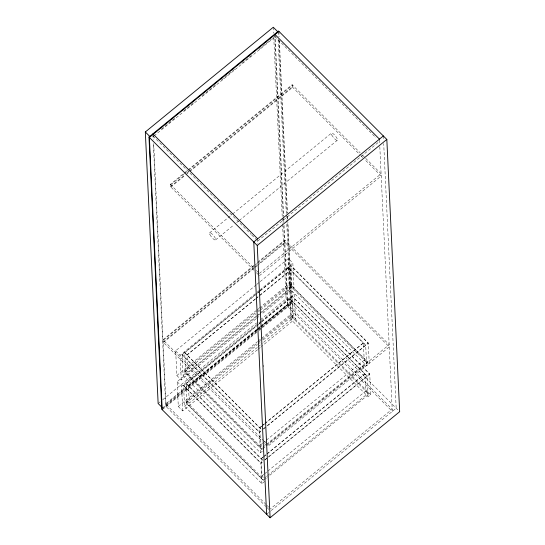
<?xml version="1.0" encoding="UTF-8"?>
<svg xmlns="http://www.w3.org/2000/svg" width="545" height="545" viewBox="0 0 545 545"><rect width="100%" height="100%" fill="white"/><g stroke="black" fill="none" stroke-linecap="round" stroke-linejoin="round"><path stroke-width="0.41" stroke-dasharray="2.73 2.04" d="M161.531 129.076L174.7 118.306M183.917 110.758L193.795 102.678M202.352 95.675L212.884 87.05M213.545 86.512L215.52 84.897M221.44 80.047L231.972 71.429M232.633 70.891L234.609 69.27M241.851 63.343L251.729 55.263M258.97 49.336L271.478 39.097M154.024 135.93L275.157 36.794M254.025 270.3L170.462 186.615L170.36 184.387L183.529 173.61M184.183 173.072L187.48 170.381M188.134 169.842L292.154 84.707L360.15 152.811M183.91 173.998L170.749 184.775L170.851 187.003L185.334 175.149M184.571 173.46L187.862 170.769M188.522 170.224L292.536 85.095L292.645 87.323L189.946 171.375M170.462 186.615L184.292 175.299M186.921 173.147L188.897 171.532M189.558 170.987L292.256 86.934L292.154 84.707M185.995 174.611L189.285 171.913M209.593 232.858L231.972 214.539M232.633 214.001L331.38 133.178M215.616 239.868L234.05 224.785M236.68 222.626L238.655 221.011M239.316 220.473L337.409 140.188M257.771 241.04L379.565 141.359M253.8 265.456L162.955 339.808L263.753 440.762M257.751 262.22L284.742 240.127L389.157 344.699L267.363 444.379M254.188 265.837L163.337 340.196L163.446 342.423L254.29 268.065M254.849 265.299L256.824 263.685M257.478 263.146L285.13 240.515L285.233 242.743L257.587 265.374M253.909 267.684L163.057 342.035L262.056 441.184M254.563 267.145L256.538 265.524M259.175 263.371L284.851 242.355L389.259 346.927L267.466 446.607M254.951 267.527L256.927 265.912M259.304 273.467L381.091 173.787L365.538 158.207M259.406 275.695L381.2 176.015L364.448 159.235M255.993 318.832L181.281 379.981L176.832 375.525L175.667 350.776L256.279 284.803M256.933 284.265L259.556 282.119M260.21 281.581L288.387 258.521L292.835 262.976L294.007 287.726L261.893 314.009M181.281 379.981L180.116 355.231L256.79 292.474M257.444 291.936L259.413 290.328M260.067 289.79L292.835 262.976M262.363 451.165L260.421 452.752L183.079 375.294L182.105 354.631L256.859 293.448M257.512 292.91L259.481 291.303M260.142 290.764L290.941 265.551L368.284 343.009L369.258 363.679L366.662 365.804L289.32 288.346L288.346 267.677L365.688 345.135L366.662 365.804M256.872 293.694L182.119 354.877L259.461 432.335L261.402 430.741M257.526 293.156L259.495 291.548M260.149 291.01L290.948 265.803L368.291 343.261L267.295 425.918M255.244 298.994L187.017 354.829L187.834 372.16L256.061 316.318M255.898 298.456L259.182 295.772M259.836 295.233L290.669 270L291.486 287.324L259.999 313.096M187.03 355.081L255.258 299.239M255.912 298.701L259.188 296.017M259.849 295.479L290.683 270.245M176.832 375.525L256.136 310.63M256.79 310.091L258.752 308.484M259.413 307.945L289.559 283.271L288.387 258.521M184.653 370.539L261.988 447.997L262.063 449.482L184.721 372.024L184.653 370.539L290.029 284.292L367.371 361.751L367.439 363.236L266.675 445.715M184.721 372.024L255.85 313.811M258.487 311.651L259.802 310.575M260.462 310.037L290.097 285.778L290.029 284.292M183.079 375.294L185.675 373.175L184.694 352.506L261.457 429.385M289.32 288.346L291.916 286.22L290.941 265.551M256.715 315.78L259.338 313.634M257.451 349.774L182.739 410.923L178.297 406.468L177.125 381.718L257.737 315.739M258.391 315.208L261.014 313.062M261.668 312.523L289.851 289.463L294.293 293.912L295.465 318.668L261.382 346.559M256.647 318.3L259.27 316.154M158.139 403.498L160.107 401.883M162.73 399.737L256.559 322.947M260.496 319.724L286.084 298.776L282.562 224.111M182.739 410.923L181.574 386.167L258.248 323.417M258.909 322.878L260.871 321.271M261.525 320.733L294.293 293.912M262.915 460.327L186.158 383.448L187.133 404.118L264.475 481.576L261.879 483.694L184.537 406.236L183.563 385.567L258.316 324.384M258.977 323.853L260.939 322.238M261.6 321.7L292.399 296.494L369.742 373.952L370.716 394.621L368.127 396.74L290.785 319.281L289.811 298.612L367.146 376.07L368.127 396.74M258.33 324.636L183.576 385.819L260.919 463.277L262.86 461.683M258.984 324.098L260.953 322.49M261.607 321.952L292.413 296.739L369.755 374.197L268.099 457.398M257.111 329.003L165.605 403.899L266.205 504.65M257.771 328.465L260.408 326.312M261.062 325.774L287.399 304.219L392.196 409.179L270.402 508.853M256.702 329.929L188.475 385.771L189.292 403.096L257.519 347.26M257.356 329.398L259.985 327.245M262.608 325.099L292.127 300.942L292.944 318.266L261.457 344.038M165.993 404.288L256.845 329.929M257.499 329.391L260.135 327.238M260.789 326.7L287.78 304.607M188.488 386.017L256.715 330.181M257.369 329.643L259.992 327.497M260.653 326.959L292.14 301.187M162.587 407.946L257.07 330.617M257.724 330.086L260.347 327.933M261.007 327.395L290.533 303.231L286.65 220.923M162.471 408.777L256.559 331.776M259.195 329.616L261.825 327.463M262.486 326.925L291.391 303.265L287.467 220.146M162.212 409.697L258.262 331.081M258.923 330.543L261.552 328.39M262.213 327.852L291.773 303.654L287.937 222.231M178.297 406.468L257.594 341.565M258.248 341.027L260.871 338.888M261.525 338.35L291.016 314.213L289.851 289.463M186.111 401.481L263.453 478.939L263.521 480.424L186.179 402.966L186.111 401.481L257.826 342.785M258.48 342.253L291.486 315.235L370.716 394.621M186.179 402.966L257.308 344.747M257.969 344.208L260.605 342.056M263.235 339.896L291.561 316.72L291.486 315.235M184.537 406.236L187.133 404.118M290.785 319.281L293.373 317.163L292.399 296.494M258.173 346.722L260.803 344.576M258.105 349.236L260.728 347.09M261.689 426.033L259.72 427.641L260.537 444.972L262.274 446.709M262.343 425.495L264.311 423.887M264.965 423.349L363.372 342.812L364.189 360.136L366.506 362.459M259.727 427.893L261.695 426.279M262.356 425.74L264.325 424.133M264.979 423.594L363.379 343.057M260.421 452.752L259.447 432.09L262.036 429.964M263.351 428.895L266.628 426.21M267.288 425.672L368.284 343.009M263.364 429.14L266.641 426.456M260.537 444.972L262.506 443.357M263.16 442.819L265.783 440.673M266.437 440.135L364.189 360.136M262.853 447.295L367.371 361.751M262.717 448.944L266.014 446.253M263.146 456.969L261.178 458.583L261.995 475.908L263.732 477.652M263.8 456.438L266.423 454.285M267.084 453.753L364.83 373.747L365.647 391.078L367.964 393.401M261.191 458.829L263.16 457.221M263.814 456.683L266.437 454.537M267.091 453.999L364.843 373.999M261.879 483.694L260.905 463.025L263.501 460.906M264.809 459.83L267.432 457.684M268.092 457.146L369.742 373.952M264.822 460.082L267.445 457.929M261.995 475.908L263.964 474.3M264.618 473.762L267.241 471.616M267.902 471.078L365.647 391.078M264.311 478.231L266.941 476.085M267.595 475.547L368.829 392.693L368.897 394.178L267.472 477.188M264.182 479.886L266.812 477.727M266.621 514.262L270.565 511.033M271.165 510.542L396.188 408.225L383.707 143.587M274.769 36.406L375.961 137.756M362.548 155.209L364.939 157.607M292.256 86.934L360.259 155.039M360.858 155.638L363.849 158.636M288.359 267.922L365.702 345.38M152.975 136.087L225.971 209.191M226.57 209.791L251.17 234.432M251.776 235.031L256.572 239.841M289.559 283.271L294.007 287.726M291.916 286.22L369.258 363.679M290.097 285.778L367.439 363.236M289.163 285.001L291.486 287.324M289.817 298.864L367.16 376.322M291.391 303.265L399.669 411.707M286.084 298.776L290.533 303.231M170.36 184.387L253.916 268.072M256.314 270.47L258.705 272.868M256.416 272.698L258.807 275.096M291.016 314.213L295.465 318.668M291.561 316.72L368.897 394.178M290.621 315.943L292.944 318.266M184.707 352.758L262.05 430.216M182.105 354.631L259.447 432.09M175.667 350.776L180.116 355.231M264.359 441.368L266.764 443.773M264.461 443.596L266.866 446.001M185.511 369.837L187.834 372.16M185.675 373.175L262.411 450.034M186.165 383.694L263.507 461.152M183.563 385.567L260.905 463.025M177.125 381.718L181.574 386.167M186.976 400.773L189.292 403.096M266.805 505.249L269.802 508.253M266.307 506.877L165.714 406.127L153.349 144.037M266.907 507.477L269.911 510.481M383.346 135.95L383.544 140.194M379.497 139.983L379.661 143.376M379.817 146.769L392.298 411.407L287.501 306.447L283.7 225.868M278.938 31.385L279.176 36.474M279.374 40.712L287.494 212.897M287.658 216.29L287.774 218.838M278.59 31.842L278.829 36.931M278.986 40.323L287.147 213.361M287.31 216.753L287.426 219.294M278.086 39.342L286.329 214.137M286.37 214.989L286.609 220.078M275.048 34.567L283.611 216.079M283.768 219.472L283.891 222.019M284.047 225.412L287.889 306.835M274.66 34.178L283.264 216.542M283.305 217.387L283.543 222.476M273.277 27.25L273.556 33.191M273.76 37.435L282.242 217.319M282.283 218.17L282.521 223.259M257.669 238.812L257.908 243.901M263.63 365.191L263.712 366.887M153.261 134.24L153.499 139.329M153.697 143.573L166.096 406.516M152.913 134.704L153.111 138.948M331.762 134.99A4.639 1.26 50.7 0 0 337.123 140.358A4.639 1.26 50.7 0 0 334.303 134.704A4.639 1.26 50.7 0 0 331.762 134.99M209.968 234.67A4.639 1.26 50.7 0 0 215.329 240.038A4.639 1.26 50.7 0 0 212.509 234.384A4.639 1.26 50.7 0 0 209.968 234.67"/><path stroke-width="0.82" d="M162.029 407.394L158.139 403.498L145.331 131.965L273.277 27.25L277.725 31.705M148.983 137.04L278.55 30.997L386.827 139.438L399.669 411.707L270.102 517.75L161.824 409.309L148.983 137.04L257.26 245.482L270.102 517.75M278.938 31.385L149.371 137.422L162.212 409.697M383.346 135.95L253.779 241.994L266.621 514.262M257.26 245.482L386.827 139.438M274.66 34.178L379.463 139.132M152.873 133.859L257.669 238.812M145.331 131.965L149.78 136.42"/></g></svg>
